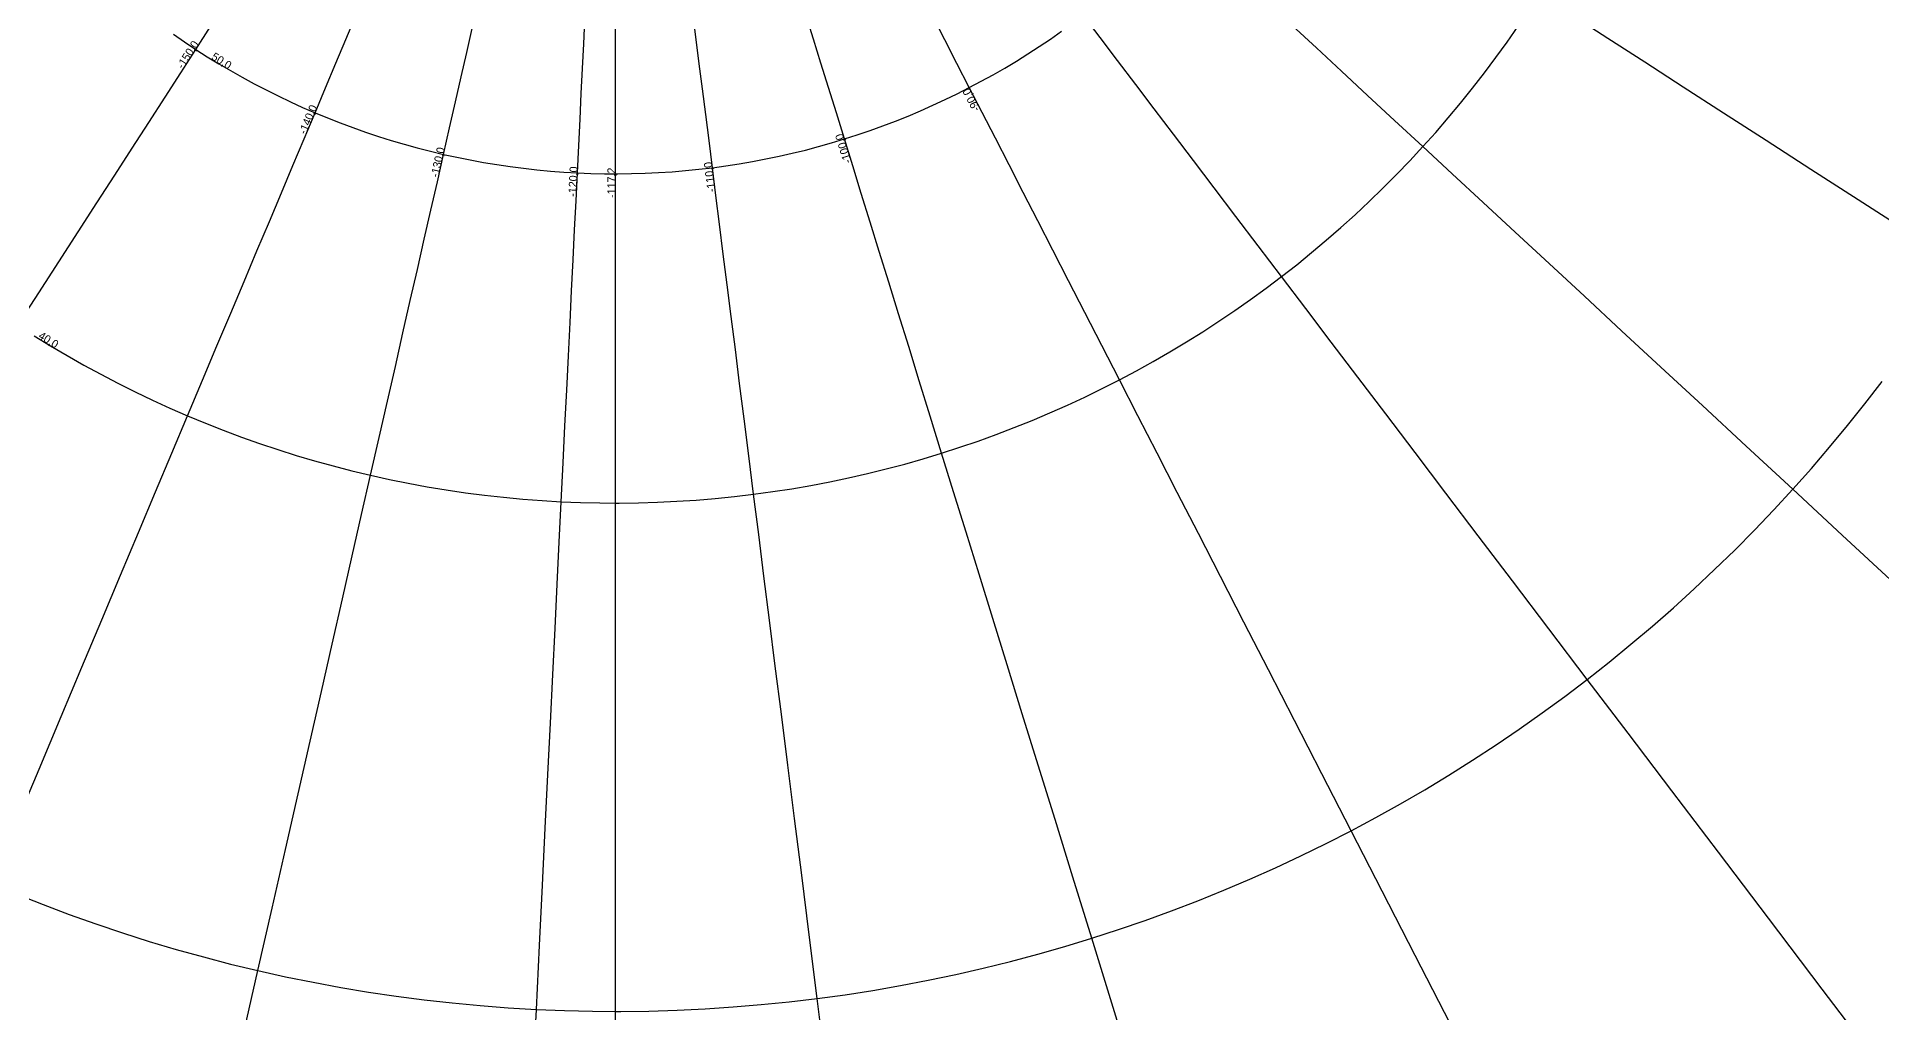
# Model space of a CAD drawing. Extents: x -36224 to 36225, y -38121 to 34420.
# Drawn here: x -4025 to 8806, y -11282 to -4496 of the extents above; entities that cross this region are included whole.
import ezdxf

# ---------------------------------------------------------------- set-up
doc = ezdxf.new("R2010")
doc.units = 0
for name, color, linetype in [('MERIDIAN_LABELS', 7, 'Continuous'), ('MERIDIANS', 7, 'Continuous'), ('PARALLEL_LABELS', 7, 'Continuous'), ('PARALLELS', 7, 'Continuous')]:
    doc.layers.add(name, color=color, linetype=linetype)

msp = doc.modelspace()

# ---------------------------------------------------------------- linework, layer by layer
at = {"layer": 'MERIDIANS'}
for p, q in [((-1875.26102, -4514.73827), (-1807.64617, -4353.96133)), ((562.56248, -4515.24697), (541.79402, -4350.61034)), ((1378.33592, -4511.28366), (1328.08201, -4348.83295)), ((2291.66264, -4516.85547), (2209.84193, -4357.57515)), ((3372.87677, -4501.05853), (3255.06198, -4345.7811)), ((6905.37373, -4507.76259), (6660.92824, -4350.16183)), ((-2918.87097, -4583.3154), (-2816.28515, -4424.18832)), ((-1034.17486, -4604.11375), (-996.46442, -4438.25831)), ((-220.35977, -4545.37162), (-212.22429, -4379.61631)), ((-0.07845, -4550.80977), (-0.07556, -4384.85252)), ((0.07845, -4550.80977), (0.07556, -4384.85252)), ((4876.87191, -4573.46366), (4708.54218, -4417.5281)), ((-3024.55291, -4747.24507), (-2918.87097, -4583.3154)), ((-1944.70906, -4679.87424), (-1875.26102, -4514.73827)), ((-1072.87174, -4774.30766), (-1034.17486, -4604.11375)), ((-228.70038, -4715.30636), (-220.35977, -4545.37162)), ((-0.08142, -4720.95166), (-0.07845, -4550.80977)), ((0.08142, -4720.95166), (0.07845, -4550.80977)), ((583.85455, -4684.03433), (562.56248, -4515.24697)), ((1429.9039, -4677.98222), (1378.33592, -4511.28366)), ((2375.78279, -4680.6121), (2291.66264, -4516.85547)), ((3494.37404, -4661.18939), (3372.87677, -4501.05853)), ((5051.47425, -4735.20996), (4876.87191, -4573.46366)), ((7161.10346, -4672.63861), (6905.37373, -4507.76259)), ((-3133.54068, -4916.30263), (-3024.55291, -4747.24507)), ((-2016.10997, -4849.6538), (-1944.70906, -4679.87424)), ((-237.25926, -4889.68823), (-228.70038, -4715.30636)), ((-0.08447, -4895.54618), (-0.08142, -4720.95166)), ((0.08447, -4895.54618), (0.08142, -4720.95166)), ((605.70374, -4857.23823), (583.85455, -4684.03433)), ((1482.87087, -4849.20313), (1429.9039, -4677.98222)), ((2462.35416, -4849.14053), (2375.78279, -4680.6121)), ((3619.80681, -4826.50717), (3494.37404, -4661.18939)), ((5232.81902, -4903.20226), (5051.47425, -4735.20996)), ((7429.08433, -4845.41328), (7161.10346, -4672.63861)), ((-2089.59269, -5024.38356), (-2016.10997, -4849.6538)), ((-1112.61879, -4949.12042), (-1072.87174, -4774.30766)), ((628.14609, -5035.14414), (605.70374, -4857.23823)), ((1537.32816, -5025.24167), (1482.87087, -4849.20313)), ((2551.54063, -5022.75977), (2462.35416, -4849.14053)), ((3749.44973, -4997.37383), (3619.80681, -4826.50717)), ((7710.39391, -5026.78134), (7429.08433, -4845.41328)), ((-3246.06152, -5090.84053), (-3133.54068, -4916.30263)), ((-1153.48461, -5128.85364), (-1112.61879, -4949.12042)), ((-246.05051, -5068.80466), (-237.25926, -4889.68823)), ((-0.0876, -5074.88115), (-0.08447, -4895.54618)), ((0.0876, -5074.88115), (0.08447, -4895.54618)), ((3883.6015, -5174.18305), (3749.44973, -4997.37383)), ((5421.42163, -5077.918), (5232.81902, -4903.20226)), ((-3362.36205, -5271.24135), (-3246.06152, -5090.84053)), ((-2165.29641, -5204.39451), (-2089.59269, -5024.38356)), ((-1195.54309, -5313.83233), (-1153.48461, -5128.85364)), ((-255.08932, -5252.96485), (-246.05051, -5068.80466)), ((-0.09082, -5259.26614), (-0.0876, -5074.88115)), ((0.09082, -5259.26614), (0.0876, -5074.88115)), ((651.22031, -5218.05912), (628.14609, -5035.14414)), ((1593.3742, -5206.41601), (1537.32816, -5025.24167)), ((2643.51939, -5201.81475), (2551.54063, -5022.75977)), ((5617.84878, -5259.88215), (5421.42163, -5077.918)), ((8006.23677, -5217.5194), (7710.39391, -5026.78134)), ((-2243.37167, -5390.04457), (-2165.29641, -5204.39451)), ((-264.39204, -5442.502), (-255.08932, -5252.96485)), ((-0.09413, -5449.03477), (-0.09082, -5259.26614)), ((0.09413, -5449.03477), (0.09082, -5259.26614)), ((674.96816, -5406.31407), (651.22031, -5218.05912)), ((1651.11525, -5393.06961), (1593.3742, -5206.41601)), ((2738.48243, -5386.67923), (2643.51939, -5201.81475)), ((4022.58766, -5357.36391), (3883.6015, -5174.18305)), ((5822.72515, -5449.67341), (5617.84878, -5259.88215)), ((8317.96396, -5418.49853), (8006.23677, -5217.5194)), ((-3482.71055, -5457.92121), (-3362.36205, -5271.24135)), ((-1238.874, -5504.40731), (-1195.54309, -5313.83233)), ((2836.63816, -5577.75893), (2738.48243, -5386.67923)), ((4166.76378, -5547.38502), (4022.58766, -5357.36391)), ((-3607.3994, -5651.33365), (-3482.71055, -5457.92121)), ((-2323.98156, -5581.72157), (-2243.37167, -5390.04457)), ((-1283.5636, -5700.95804), (-1238.874, -5504.40731)), ((-273.97632, -5637.7758), (-264.39204, -5442.502)), ((-0.09754, -5644.54719), (-0.09413, -5449.03477)), ((0.09754, -5644.54719), (0.09413, -5449.03477)), ((699.43468, -5600.26617), (674.96816, -5406.31407)), ((1710.66621, -5585.57393), (1651.11525, -5393.06961)), ((6036.74114, -5647.93133), (5822.72515, -5449.67341)), ((8647.09607, -5630.69909), (8317.96396, -5418.49853)), ((-2407.30314, -5779.84653), (-2323.98156, -5581.72157)), ((-283.86126, -5839.17528), (-273.97632, -5637.7758)), ((-0.10106, -5846.19289), (-0.09754, -5644.54719)), ((0.10106, -5846.19289), (0.09754, -5644.54719)), ((724.66862, -5800.30176), (699.43468, -5600.26617)), ((1772.15158, -5784.33144), (1710.66621, -5585.57393)), ((2938.21328, -5775.49515), (2836.63816, -5577.75893)), ((4316.51904, -5744.75932), (4166.76378, -5547.38502)), ((8995.3509, -5855.2286), (8647.09607, -5630.69909)), ((-3736.74795, -5851.97405), (-3607.3994, -5651.33365)), ((-1329.70539, -5903.89565), (-1283.5636, -5700.95804)), ((4472.28044, -5950.0496), (4316.51904, -5744.75932)), ((6260.66179, -5855.36463), (6036.74114, -5647.93133)), ((-3871.10579, -6060.38465), (-3736.74795, -5851.97405)), ((-2493.52901, -5984.8774), (-2407.30314, -5779.84653)), ((-294.06754, -6047.12195), (-283.86126, -5839.17528)), ((-0.10469, -6054.39393), (-0.10106, -5846.19289)), ((0.10469, -6054.39393), (0.10106, -5846.19289)), ((750.72279, -6006.83944), (724.66862, -5800.30176)), ((1835.70653, -5989.77907), (1772.15158, -5784.33144)), ((3043.45489, -5980.36891), (2938.21328, -5775.49515)), ((6495.33731, -6072.76092), (6260.66179, -5855.36463)), ((-2582.8691, -6197.31337), (-2493.52901, -5984.8774)), ((-1377.40084, -6113.66649), (-1329.70539, -5903.89565)), ((777.6545, -6220.33367), (750.72279, -6006.83944)), ((1901.4781, -6202.39213), (1835.70653, -5989.77907)), ((3152.63288, -6192.90562), (3043.45489, -5980.36891)), ((4634.51755, -6163.87472), (4472.28044, -5950.0496)), ((-4010.85647, -6277.16042), (-3871.10579, -6060.38465)), ((-1426.76035, -6330.7561), (-1377.40084, -6113.66649)), ((-304.61763, -6262.07346), (-294.06754, -6047.12195)), ((-0.10845, -6269.60854), (-0.10469, -6054.39393)), ((0.10845, -6269.60854), (0.10469, -6054.39393)), ((6741.71539, -6300.9981), (6495.33731, -6072.76092)), ((-4156.42182, -6502.95566), (-4010.85647, -6277.16042)), ((-2675.55273, -6417.69972), (-2582.8691, -6197.31337)), ((-315.53596, -6484.52765), (-304.61763, -6262.07346)), ((-0.11234, -6492.33517), (-0.10845, -6269.60854)), ((0.11234, -6492.33517), (0.10845, -6269.60854)), ((805.52613, -6441.27884), (777.6545, -6220.33367)), ((1969.62656, -6422.68871), (1901.4781, -6202.39213)), ((3266.04271, -6413.68046), (3152.63288, -6192.90562)), ((4803.74806, -6386.917), (4634.51755, -6163.87472)), ((-1477.90428, -6555.69377), (-1426.76035, -6330.7561)), ((3384.00858, -6643.32453), (3266.04271, -6413.68046)), ((4980.54419, -6619.9306), (4803.74806, -6386.917)), ((7000.85567, -6541.05779), (6741.71539, -6300.9981)), ((-2771.83093, -6646.63338), (-2675.55273, -6417.69972)), ((-326.84916, -6715.02722), (-315.53596, -6484.52765)), ((-0.11636, -6723.1172), (-0.11234, -6492.33517)), ((0.11636, -6723.1172), (0.11234, -6492.33517)), ((834.40565, -6670.21387), (805.52613, -6441.27884)), ((2040.32698, -6651.23477), (1969.62656, -6422.68871)), ((7273.94689, -6794.04122), (7000.85567, -6541.05779)), ((-2871.97918, -6884.76937), (-2771.83093, -6646.63338)), ((-1530.96407, -6789.05768), (-1477.90428, -6555.69377)), ((864.36734, -6907.72748), (834.40565, -6670.21387)), ((2113.77105, -6888.64991), (2040.32698, -6651.23477)), ((3506.88704, -6882.53195), (3384.00858, -6643.32453)), ((5165.54016, -6863.75142), (4980.54419, -6619.9306)), ((-1586.08366, -7031.48084), (-1530.96407, -6789.05768)), ((-338.58634, -6954.16503), (-326.84916, -6715.02722)), ((-0.12054, -6962.54824), (-0.11636, -6723.1172)), ((0.12054, -6962.54824), (0.11636, -6723.1172)), ((7562.32735, -7061.18813), (7273.94689, -6794.04122)), ((-2976.30045, -7132.82812), (-2871.97918, -6884.76937)), ((895.49251, -7154.46423), (864.36734, -6907.72748)), ((2190.16908, -7135.61405), (2113.77105, -6888.64991)), ((3635.07124, -7132.06805), (3506.88704, -6882.53195)), ((5359.44089, -7119.30853), (5165.54016, -6863.75142)), ((-1643.42098, -7283.65787), (-1586.08366, -7031.48084)), ((-350.77936, -7202.59016), (-338.58634, -6954.16503)), ((-0.12488, -7211.27818), (-0.12054, -6962.54824)), ((0.12488, -7211.27818), (0.12054, -6962.54824)), ((-3085.12884, -7391.60403), (-2976.30045, -7132.82812)), ((927.87038, -7411.13146), (895.49251, -7154.46423)), ((2269.75242, -7392.87504), (2190.16908, -7135.61405)), ((3768.9958, -7392.77889), (3635.07124, -7132.06805)), ((5563.03226, -7387.63771), (5359.44089, -7119.30853)), ((7867.50924, -7343.89938), (7562.32735, -7061.18813)), ((-1703.14976, -7546.35286), (-1643.42098, -7283.65787)), ((-363.46316, -7461.0149), (-350.77936, -7202.59016)), ((-0.1294, -7470.02023), (-0.12488, -7211.27818)), ((0.1294, -7470.02023), (0.12488, -7211.27818)), ((-3198.83366, -7661.9753), (-3085.12884, -7391.60403)), ((961.59909, -7678.50719), (927.87038, -7411.13146)), ((2352.77619, -7661.25752), (2269.75242, -7392.87504)), ((3909.14246, -7665.6023), (3768.9958, -7392.77889)), ((5777.19317, -7669.89732), (5563.03226, -7387.63771)), ((8191.20805, -7643.76414), (7867.50924, -7343.89938)), ((-1765.46157, -7820.40833), (-1703.14976, -7546.35286)), ((-376.67622, -7730.22278), (-363.46316, -7461.0149)), ((-0.1341, -7739.55888), (-0.1294, -7470.02023)), ((0.1341, -7739.55888), (0.1294, -7470.02023)), ((-3317.82433, -7944.91547), (-3198.83366, -7661.9753)), ((996.78689, -7957.44942), (961.59909, -7678.50719)), ((2439.52242, -7941.67321), (2352.77619, -7661.25752)), ((4056.04678, -7951.58083), (3909.14246, -7665.6023)), ((6002.90981, -7967.38713), (5777.19317, -7669.89732)), ((8535.37799, -7962.59273), (8191.20805, -7643.76414)), ((-1830.5682, -8106.75582), (-1765.46157, -7820.40833)), ((-390.46094, -8011.07781), (-376.67622, -7730.22278)), ((-0.13901, -8020.75927), (-0.1341, -7739.55888)), ((0.13901, -8020.75927), (0.1341, -7739.55888)), ((-3442.55602, -8241.50682), (-3317.82433, -7944.91547)), ((2530.30376, -8235.13283), (2439.52242, -7941.67321)), ((4210.30589, -8251.87693), (4056.04678, -7951.58083)), ((-404.86419, -8304.53531), (-390.46094, -8011.07781)), ((-0.14414, -8314.57788), (-0.13901, -8020.75927)), ((0.14414, -8314.57788), (0.13901, -8020.75927)), ((1033.55344, -8248.90675), (996.78689, -7957.44942)), ((6241.29263, -8281.5707), (6002.90981, -7967.38713)), ((8902.25519, -8302.45664), (8535.37799, -7962.59273)), ((-1898.70446, -8406.42803), (-1830.5682, -8106.75582)), ((-3573.53623, -8552.95612), (-3442.55602, -8241.50682)), ((-419.93798, -8611.65435), (-404.86419, -8304.53531)), ((-0.14951, -8622.07515), (-0.14414, -8314.57788)), ((0.14951, -8622.07515), (0.14414, -8314.57788)), ((1072.03139, -8553.93084), (1033.55344, -8248.90675)), ((2625.46783, -8542.76002), (2530.30376, -8235.13283)), ((4372.58769, -8567.79079), (4210.30589, -8251.87693)), ((6493.5967, -8614.10219), (6241.29263, -8281.5707)), ((-1970.13141, -8720.5731), (-1898.70446, -8406.42803)), ((-3711.33267, -8880.61329), (-3573.53623, -8552.95612)), ((1112.36825, -8873.69095), (1072.03139, -8553.93084)), ((2725.40224, -8865.80781), (2625.46783, -8542.76002)), ((4543.64174, -8900.78159), (4372.58769, -8567.79079)), ((-2045.14016, -9050.47138), (-1970.13141, -8720.5731)), ((-435.74008, -8933.61247), (-419.93798, -8611.65435)), ((-0.15513, -8944.43012), (-0.14951, -8622.07515)), ((0.15513, -8944.43012), (0.14951, -8622.07515)), ((6761.24612, -8966.85853), (6493.5967, -8614.10219)), ((-3856.58247, -9225.99331), (-3711.33267, -8880.61329)), ((-452.33496, -9271.72283), (-435.74008, -8933.61247)), ((-0.16104, -9282.9576), (-0.15513, -8944.43012)), ((0.16104, -9282.9576), (0.15513, -8944.43012)), ((1154.72851, -9209.49101), (1112.36825, -8873.69095)), ((2830.54059, -9205.67785), (2725.40224, -8865.80781)), ((4724.3122, -9252.49266), (4543.64174, -8900.78159)), ((7045.86359, -9341.97842), (6761.24612, -8966.85853)), ((-2124.05636, -9397.55516), (-2045.14016, -9050.47138)), ((-4010.00323, -9590.80252), (-3856.58247, -9225.99331)), ((1199.29618, -9562.78974), (1154.72851, -9209.49101)), ((2941.36955, -9563.94335), (2830.54059, -9205.67785)), ((-469.79471, -9627.4545), (-452.33496, -9271.72283)), ((-0.16726, -9639.12853), (-0.16104, -9282.9576)), ((0.16726, -9639.12853), (0.16104, -9282.9576)), ((4915.55333, -9624.78162), (4724.3122, -9252.49266)), ((7349.30642, -9741.90973), (7045.86359, -9341.97842)), ((-2207.24555, -9763.43208), (-2124.05636, -9397.55516)), ((-4172.40616, -9976.96987), (-4010.00323, -9590.80252)), ((1246.27779, -9935.22445), (1199.29618, -9562.78974)), ((3058.43727, -9942.37627), (2941.36955, -9563.94335)), ((-488.20027, -10002.45643), (-469.79471, -9627.4545)), ((-0.17381, -10014.59398), (-0.16726, -9639.12853)), ((0.17381, -10014.59398), (0.16726, -9639.12853)), ((5118.4481, -10019.75674), (4915.55333, -9624.78162)), ((7673.71059, -10169.46765), (7349.30642, -9741.90973)), ((-2295.11944, -10149.91295), (-2207.24555, -9763.43208)), ((-507.64281, -10398.58608), (-488.20027, -10002.45643)), ((1295.90602, -10328.63948), (1246.27779, -9935.22445)), ((3182.36349, -10342.97993), (3058.43727, -9942.37627)), ((-0.18073, -10411.21376), (-0.17381, -10014.59398)), ((0.18073, -10411.21376), (0.17381, -10014.59398)), ((5334.23078, -10439.82073), (5118.4481, -10019.75674)), ((-2388.14353, -10559.04507), (-2295.11944, -10149.91295)), ((8021.54526, -10627.90647), (7673.71059, -10169.46765)), ((1348.44391, -10745.12008), (1295.90602, -10328.63948)), ((3313.8516, -10768.02818), (3182.36349, -10342.97993)), ((-528.22539, -10817.94359), (-507.64281, -10398.58608)), ((-0.18806, -10831.0907), (-0.18073, -10411.21376)), ((0.18806, -10831.0907), (0.18073, -10411.21376)), ((5564.31437, -10887.72429), (5334.23078, -10439.82073)), ((-2486.84621, -10993.15235), (-2388.14353, -10559.04507)), ((8395.68041, -11121.00878), (8021.54526, -10627.90647)), ((1404.19005, -11187.03332), (1348.44391, -10745.12008)), ((3453.70342, -11220.1129), (3313.8516, -10768.02818)), ((-550.06504, -11262.91291), (-528.22539, -10817.94359)), ((-0.19583, -11276.61182), (-0.18806, -10831.0907)), ((0.19583, -11276.61182), (0.18806, -10831.0907)), ((5810.32427, -11366.6316), (5564.31437, -10887.72429)), ((-2591.82977, -11454.8838), (-2486.84621, -10993.15235)), ((8799.47184, -11653.19746), (8395.68041, -11121.00878)), ((-573.29513, -11736.2117), (-550.06504, -11262.91291)), ((-0.20411, -11750.49825), (-0.19583, -11276.61182)), ((0.20411, -11750.49825), (0.19583, -11276.61182)), ((1463.48484, -11657.07752), (1404.19005, -11187.03332)), ((3602.83697, -11702.20176), (3453.70342, -11220.1129))]:
    msp.add_line(p, q, dxfattribs=at)
at = {"layer": 'PARALLELS'}
for p, q in [((-3074.65914, -4478.05341), (-2997.22991, -4531.36648)), ((3026.76384, -4511.26731), (3103.83351, -4457.44025)), ((6204.04409, -4531.99183), (6280.28271, -4422.37967)), ((-2997.22991, -4531.36648), (-2918.87097, -4583.3154)), ((-2918.87097, -4583.3154), (-2839.60642, -4633.88376)), ((2790.0183, -4664.5358), (2869.83208, -4614.83144)), ((2869.83208, -4614.83144), (2948.75536, -4563.73656)), ((2948.75536, -4563.73656), (3026.76384, -4511.26731)), ((6125.88122, -4640.26439), (6204.04409, -4531.99183)), ((-2839.60642, -4633.88376), (-2759.46068, -4683.05559)), ((-2759.46068, -4683.05559), (-2678.45844, -4730.81533)), ((-2678.45844, -4730.81533), (-2596.62469, -4777.1479)), ((2627.81787, -4759.71059), (2709.3386, -4712.83394)), ((2709.3386, -4712.83394), (2790.0183, -4664.5358)), ((5963.877, -4852.65431), (6045.81752, -4747.16314)), ((6045.81752, -4747.16314), (6125.88122, -4640.26439)), ((-2596.62469, -4777.1479), (-2513.98469, -4822.03862)), ((-2513.98469, -4822.03862), (-2430.56394, -4865.47331)), ((-2430.56394, -4865.47331), (-2346.38823, -4907.4382)), ((2378.46228, -4891.66554), (2462.35416, -4849.14053)), ((2462.35416, -4849.14053), (2545.48125, -4805.15091)), ((2545.48125, -4805.15091), (2627.81787, -4759.71059)), ((5880.08431, -4956.70451), (5963.877, -4852.65431)), ((-2346.38823, -4907.4382), (-2261.48357, -4947.92001)), ((-2261.48357, -4947.92001), (-2175.87622, -4986.90591)), ((-2175.87622, -4986.90591), (-2089.59269, -5024.38356)), ((2122.45839, -5010.32049), (2208.48811, -4972.26828)), ((2208.48811, -4972.26828), (2293.83154, -4932.71245)), ((2293.83154, -4932.71245), (2378.46228, -4891.66554)), ((5794.46472, -5059.28081), (5880.08431, -4956.70451)), ((-2089.59269, -5024.38356), (-2002.65968, -5060.34107)), ((-2002.65968, -5060.34107), (-1915.10412, -5094.76705)), ((-1915.10412, -5094.76705), (-1826.95315, -5127.65056)), ((-1826.95315, -5127.65056), (-1738.2341, -5158.98119)), ((1772.01252, -5147.25913), (1860.51893, -5115.3372)), ((1860.51893, -5115.3372), (1948.44685, -5081.8663)), ((1948.44685, -5081.8663), (2035.76902, -5046.85703)), ((2035.76902, -5046.85703), (2122.45839, -5010.32049)), ((5707.04405, -5160.35071), (5794.46472, -5059.28081)), ((-1738.2341, -5158.98119), (-1648.97449, -5188.74899)), ((-1648.97449, -5188.74899), (-1559.20201, -5216.94451)), ((-1559.20201, -5216.94451), (-1468.94453, -5243.55881)), ((-1468.94453, -5243.55881), (-1378.23008, -5268.58342)), ((1321.76997, -5283.29684), (1412.75361, -5259.26185)), ((1412.75361, -5259.26185), (1503.29773, -5233.63219)), ((1503.29773, -5233.63219), (1593.3742, -5206.41601)), ((1593.3742, -5206.41601), (1682.95507, -5177.62194)), ((1682.95507, -5177.62194), (1772.01252, -5147.25913)), ((5526.90591, -5357.84354), (5617.84878, -5259.88215)), ((5617.84878, -5259.88215), (5707.04405, -5160.35071)), ((-1378.23008, -5268.58342), (-1287.08682, -5292.01041)), ((-1287.08682, -5292.01041), (-1195.54309, -5313.83233)), ((-1195.54309, -5313.83233), (-1103.62733, -5334.04224)), ((-1103.62733, -5334.04224), (-1011.36811, -5352.63373)), ((-1011.36811, -5352.63373), (-918.79413, -5369.60089)), ((-918.79413, -5369.60089), (-825.93417, -5384.93832)), ((-825.93417, -5384.93832), (-732.81713, -5398.64114)), ((768.23005, -5393.62691), (861.25281, -5379.3024)), ((861.25281, -5379.3024), (954.00749, -5363.34507)), ((954.00749, -5363.34507), (1046.46525, -5345.76)), ((1046.46525, -5345.76), (1138.59733, -5326.55279)), ((1138.59733, -5326.55279), (1230.37508, -5305.72953)), ((1230.37508, -5305.72953), (1321.76997, -5283.29684)), ((5434.24306, -5454.20376), (5526.90591, -5357.84354)), ((-732.81713, -5398.64114), (-639.47197, -5410.70501)), ((-639.47197, -5410.70501), (-545.92774, -5421.12608)), ((-545.92774, -5421.12608), (-452.21355, -5429.90104)), ((-452.21355, -5429.90104), (-358.35858, -5437.0271)), ((-358.35858, -5437.0271), (-264.39204, -5442.502)), ((-264.39204, -5442.502), (-170.34319, -5446.32399)), ((-170.34319, -5446.32399), (-76.24129, -5448.49185)), ((-76.24129, -5448.49185), (-0.09413, -5449.03477)), ((0.09413, -5449.03477), (17.88434, -5449.0049)), ((17.88434, -5449.0049), (112.0044, -5447.86297)), ((112.0044, -5447.86297), (206.08959, -5445.06643)), ((206.08959, -5445.06643), (300.11061, -5440.61617)), ((300.11061, -5440.61617), (394.0382, -5434.5136)), ((394.0382, -5434.5136), (487.84311, -5426.76066)), ((487.84311, -5426.76066), (581.49615, -5417.35982)), ((581.49615, -5417.35982), (674.96816, -5406.31407)), ((674.96816, -5406.31407), (768.23005, -5393.62691)), ((5339.88841, -5548.93219), (5434.24306, -5454.20376)), ((5146.21919, -5733.37363), (5243.87069, -5641.99869)), ((5243.87069, -5641.99869), (5339.88841, -5548.93219)), ((5046.96375, -5823.0279), (5146.21919, -5733.37363)), ((4946.13471, -5910.93292), (5046.96375, -5823.0279)), ((4739.87996, -6081.38354), (4843.76298, -5997.06063)), ((4843.76298, -5997.06063), (4946.13471, -5910.93292)), ((4634.51755, -6163.87472), (4739.87996, -6081.38354)), ((4419.48467, -6323.25694), (4527.70816, -6244.50778)), ((4527.70816, -6244.50778), (4634.51755, -6163.87472)), ((4198.9293, -6475.0033), (4309.88044, -6400.09698)), ((4309.88044, -6400.09698), (4419.48467, -6323.25694)), ((4086.66552, -6547.95188), (4198.9293, -6475.0033)), ((-4043.66832, -6575.15414), (-3929.65021, -6645.36276)), ((-3929.65021, -6645.36276), (-3814.40279, -6713.55899)), ((3858.33936, -6687.88289), (3973.12382, -6618.91934)), ((3973.12382, -6618.91934), (4086.66552, -6547.95188)), ((-3814.40279, -6713.55899), (-3697.9618, -6779.72094)), ((-3697.9618, -6779.72094), (-3580.36335, -6843.82734)), ((3625.18479, -6819.71038), (3742.34769, -6754.8204)), ((3742.34769, -6754.8204), (3858.33936, -6687.88289)), ((-3580.36335, -6843.82734), (-3461.64397, -6905.85759)), ((-3461.64397, -6905.85759), (-3341.84055, -6965.79174)), ((3387.49118, -6943.26493), (3506.88704, -6882.53195)), ((3506.88704, -6882.53195), (3625.18479, -6819.71038)), ((8693.53852, -7048.22662), (8812.40498, -6894.00359)), ((-3341.84055, -6965.79174), (-3220.99035, -7023.61051)), ((-3220.99035, -7023.61051), (-3099.131, -7079.29528)), ((3145.55402, -7058.38761), (3267.03435, -7001.88977)), ((3267.03435, -7001.88977), (3387.49118, -6943.26493)), ((8571.94871, -7200.36287), (8693.53852, -7048.22662)), ((-3099.131, -7079.29528), (-2976.30045, -7132.82812)), ((-2976.30045, -7132.82812), (-2852.537, -7184.19178)), ((-2852.537, -7184.19178), (-2727.87926, -7233.3697)), ((2775.35208, -7214.94059), (2899.67456, -7164.93018)), ((2899.67456, -7164.93018), (3023.08804, -7112.74025)), ((3023.08804, -7112.74025), (3145.55402, -7058.38761)), ((-2727.87926, -7233.3697), (-2602.36612, -7280.34603)), ((-2602.36612, -7280.34603), (-2476.03681, -7325.1056)), ((2397.32005, -7351.73693), (2524.13559, -7308.35903)), ((2524.13559, -7308.35903), (2650.15939, -7262.75535)), ((2650.15939, -7262.75535), (2775.35208, -7214.94059)), ((8447.67198, -7350.36334), (8571.94871, -7200.36287)), ((-2476.03681, -7325.1056), (-2348.93079, -7367.63399)), ((-2348.93079, -7367.63399), (-2221.08782, -7407.91746)), ((-2221.08782, -7407.91746), (-2092.54788, -7445.94299)), ((2012.52075, -7468.37948), (2141.47261, -7431.76007)), ((2141.47261, -7431.76007), (2269.75242, -7392.87504)), ((2269.75242, -7392.87504), (2397.32005, -7351.73693)), ((8320.74567, -7498.17967), (8447.67198, -7350.36334)), ((-2092.54788, -7445.94299), (-1963.35122, -7481.69832)), ((-1963.35122, -7481.69832), (-1833.53829, -7515.17188)), ((-1833.53829, -7515.17188), (-1703.14976, -7546.35286)), ((-1703.14976, -7546.35286), (-1572.22649, -7575.23117)), ((1490.80352, -7591.9752), (1622.03772, -7564.52927)), ((1622.03772, -7564.52927), (1752.76261, -7534.77481)), ((1752.76261, -7534.77481), (1882.93722, -7502.72142)), ((1882.93722, -7502.72142), (2012.52075, -7468.37948)), ((8191.20805, -7643.76414), (8320.74567, -7498.17967)), ((-1572.22649, -7575.23117), (-1440.80954, -7601.79748)), ((-1440.80954, -7601.79748), (-1308.94012, -7626.04319)), ((-1308.94012, -7626.04319), (-1176.65961, -7647.96047)), ((-1176.65961, -7647.96047), (-1044.0095, -7667.54222)), ((-1044.0095, -7667.54222), (-911.03146, -7684.7821)), ((-911.03146, -7684.7821), (-777.76722, -7699.67454)), ((695.01801, -7707.72682), (828.43868, -7694.29227)), ((828.43868, -7694.29227), (961.59909, -7678.50719)), ((961.59909, -7678.50719), (1094.45743, -7660.3767)), ((1094.45743, -7660.3767), (1226.97199, -7639.90666)), ((1226.97199, -7639.90666), (1359.10118, -7617.1037)), ((1359.10118, -7617.1037), (1490.80352, -7591.9752)), ((8059.09826, -7787.06971), (8191.20805, -7643.76414)), ((-777.76722, -7699.67454), (-644.25863, -7712.21471)), ((-644.25863, -7712.21471), (-510.54763, -7722.39856)), ((-510.54763, -7722.39856), (-376.67622, -7730.22278)), ((-376.67622, -7730.22278), (-242.68646, -7735.68484)), ((-242.68646, -7735.68484), (-108.62045, -7738.78298)), ((-108.62045, -7738.78298), (-0.1341, -7739.55888)), ((0.1341, -7739.55888), (25.4797, -7739.51619)), ((25.4797, -7739.51619), (159.57184, -7737.88424)), ((159.57184, -7737.88424), (293.61383, -7733.88765)), ((293.61383, -7733.88765), (427.56358, -7727.52771)), ((427.56358, -7727.52771), (561.37898, -7718.8065)), ((561.37898, -7718.8065), (695.01801, -7707.72682)), ((7924.45631, -7928.05001), (8059.09826, -7787.06971)), ((7787.3231, -8066.65939), (7924.45631, -7928.05001)), ((7647.74036, -8202.85289), (7787.3231, -8066.65939)), ((7505.7507, -8336.58632), (7647.74036, -8202.85289)), ((7361.39751, -8467.81621), (7505.7507, -8336.58632)), ((7214.72503, -8596.49987), (7361.39751, -8467.81621)), ((7065.7783, -8722.59541), (7214.72503, -8596.49987)), ((6914.60313, -8846.06173), (7065.7783, -8722.59541)), ((6761.24612, -8966.85853), (6914.60313, -8846.06173)), ((6605.75462, -9084.94639), (6761.24612, -8966.85853)), ((6448.17673, -9200.28669), (6605.75462, -9084.94639)), ((6288.56128, -9312.84169), (6448.17673, -9200.28669)), ((6126.9578, -9422.57455), (6288.56128, -9312.84169)), ((5963.41653, -9529.44929), (6126.9578, -9422.57455)), ((5797.98838, -9633.43086), (5963.41653, -9529.44929)), ((5461.67839, -9832.57885), (5630.72492, -9734.48511)), ((5630.72492, -9734.48511), (5797.98838, -9633.43086)), ((5290.90163, -9927.67983), (5461.67839, -9832.57885)), ((5118.4481, -10019.75674), (5290.90163, -9927.67983)), ((4768.72753, -10194.71806), (4944.37186, -10108.77926)), ((4944.37186, -10108.77926), (5118.4481, -10019.75674)), ((4591.57029, -10277.5448), (4768.72753, -10194.71806)), ((4232.94051, -10433.75379), (4412.95588, -10357.23215)), ((4412.95588, -10357.23215), (4591.57029, -10277.5448)), ((-4164.17913, -10461.99668), (-3982.32374, -10534.10834)), ((3868.93438, -10577.19988), (4051.58094, -10507.08445)), ((4051.58094, -10507.08445), (4232.94051, -10433.75379)), ((-3982.32374, -10534.10834), (-3799.20321, -10602.99585)), ((-3799.20321, -10602.99585), (-3614.87539, -10668.6364)), ((3500.01139, -10707.69334), (3685.05849, -10644.07689)), ((3685.05849, -10644.07689), (3868.93438, -10577.19988)), ((-3614.87539, -10668.6364), (-3429.39856, -10731.00826)), ((-3429.39856, -10731.00826), (-3242.83139, -10790.09079)), ((3126.63807, -10825.06142), (3313.8516, -10768.02818)), ((3313.8516, -10768.02818), (3500.01139, -10707.69334)), ((-3242.83139, -10790.09079), (-3055.23295, -10845.8644)), ((-3055.23295, -10845.8644), (-2866.6627, -10898.31061)), ((-2866.6627, -10898.31061), (-2677.18041, -10947.41202)), ((2749.2873, -10929.14856), (2938.43008, -10878.77415)), ((2938.43008, -10878.77415), (3126.63807, -10825.06142)), ((-2677.18041, -10947.41202), (-2486.84621, -10993.15235)), ((-2486.84621, -10993.15235), (-2295.72051, -11035.51642)), ((2176.85171, -11060.08036), (2368.43766, -11019.81671)), ((2368.43766, -11019.81671), (2559.26972, -10976.16795)), ((2559.26972, -10976.16795), (2749.2873, -10929.14856)), ((-2295.72051, -11035.51642), (-2103.86403, -11074.49016)), ((-2103.86403, -11074.49016), (-1911.33773, -11110.06062)), ((-1911.33773, -11110.06062), (-1718.20282, -11142.21601)), ((-1718.20282, -11142.21601), (-1524.52073, -11170.94562)), ((1404.19005, -11187.03332), (1598.18046, -11160.43256)), ((1598.18046, -11160.43256), (1791.66187, -11130.39996)), ((1791.66187, -11130.39996), (1984.57274, -11096.94553)), ((1984.57274, -11096.94553), (2176.85171, -11060.08036)), ((-1524.52073, -11170.94562), (-1330.35308, -11196.23992)), ((-1330.35308, -11196.23992), (-1135.76167, -11218.09048)), ((-1135.76167, -11218.09048), (-940.80845, -11236.49006)), ((-940.80845, -11236.49006), (-745.55552, -11251.43253)), ((-745.55552, -11251.43253), (-550.06504, -11262.91291)), ((-550.06504, -11262.91291), (-354.39931, -11270.9274)), ((-354.39931, -11270.9274), (-158.62066, -11275.47333)), ((-158.62066, -11275.47333), (-0.19583, -11276.61182)), ((0.19583, -11276.61182), (37.20854, -11276.54918)), ((37.20854, -11276.54918), (233.02588, -11274.1546)), ((233.02588, -11274.1546), (428.76897, -11268.29038)), ((428.76897, -11268.29038), (624.37544, -11258.95847)), ((624.37544, -11258.95847), (819.78299, -11246.16198)), ((819.78299, -11246.16198), (1014.92935, -11229.90516)), ((1014.92935, -11229.90516), (1209.75238, -11210.19343)), ((1209.75238, -11210.19343), (1404.19005, -11187.03332))]:
    msp.add_line(p, q, dxfattribs=at)

# ---------------------------------------------------------------- texts
at = {"layer": 'MERIDIAN_LABELS'}
for s, rotation, p in [('-150,0', 57.19099, (-3009.46915, -4723.84775)), ('-90,0', 117.18911, (2538.82064, -4997.99778)), ('-140,0', 67.19078, (-2154.50462, -5178.73341)), ('-100,0', 107.18938, (1642.88825, -5366.47505)), ('-130,0', 77.19047, (-1232.70201, -5477.26213)), ('-110,0', 97.18973, (695.95061, -5572.64705)), ('-120,0', 87.19011, (-272.61164, -5609.97127)), ('-117,2', 89.999, (-0.09705, -5616.70919)), ('-117,2', 90.001, (0.09705, -5616.70919))]:
    msp.add_text(s, height=55.676, rotation=rotation, dxfattribs=at).set_placement(p)
at = {"layer": 'PARALLEL_LABELS'}
for s, rotation, p in [('50,0', 328.46963, (-2815.87833, -4648.44166)), ('40,0', 328.3766, (-4019.9639, -6589.75054))]:
    msp.add_text(s, height=55.676, rotation=rotation, dxfattribs=at).set_placement(p)

doc.saveas('drawing.dxf')
